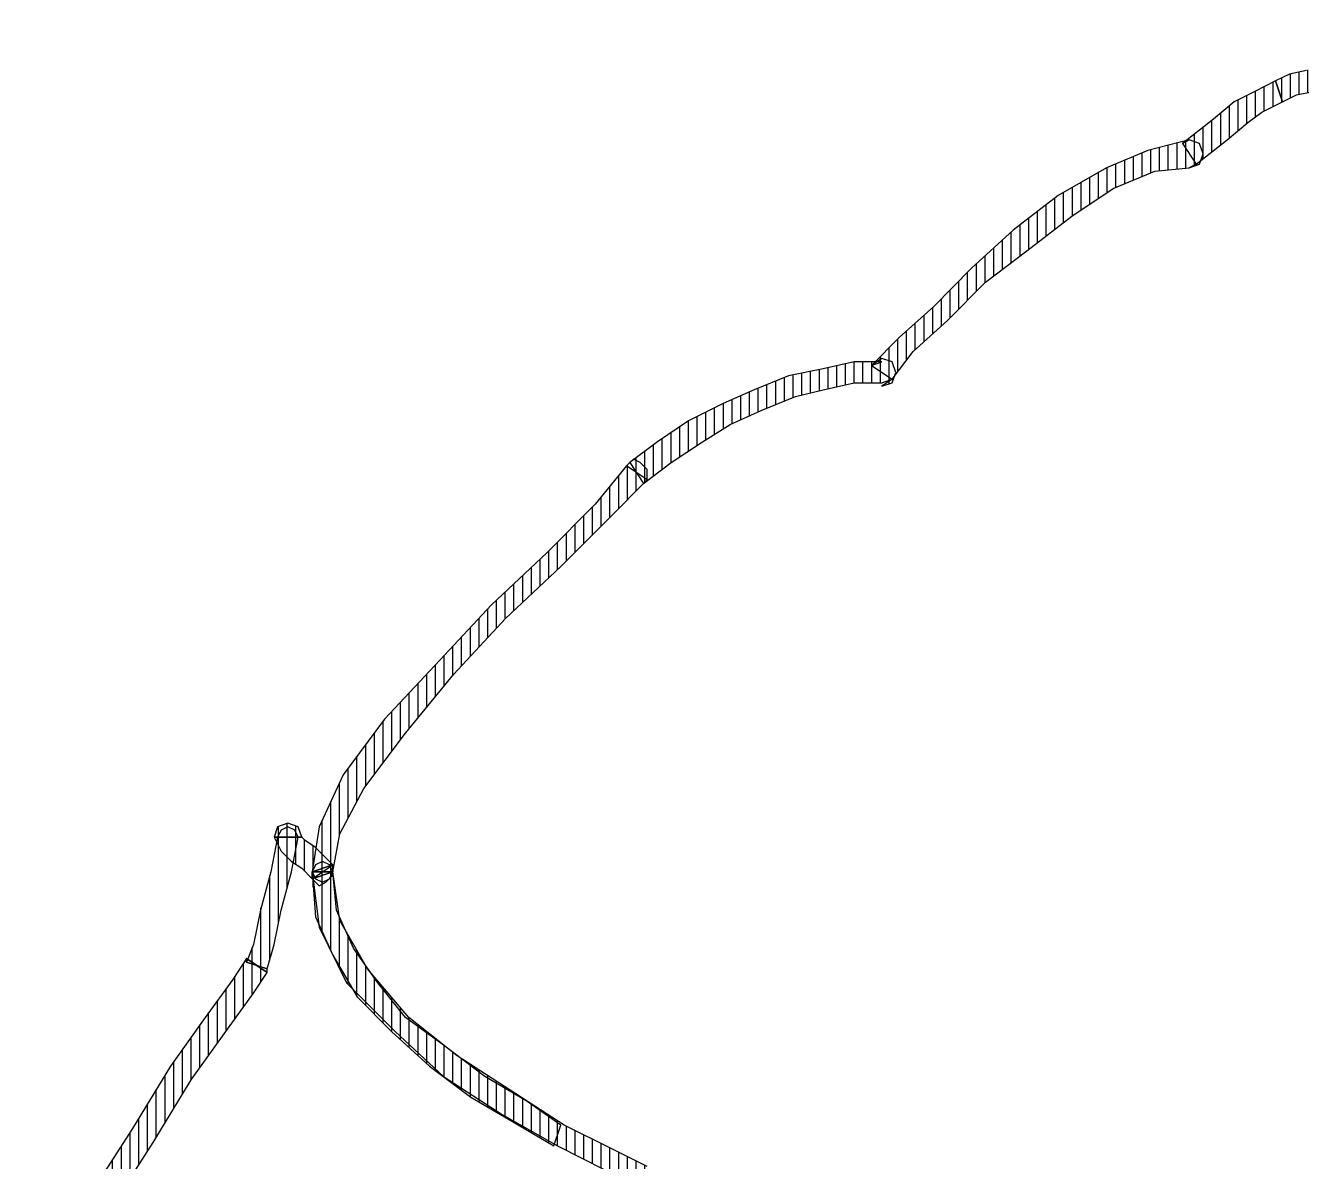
# Model space of a CAD drawing. Header units: millimetres. Extents: x 11489 to 12006, y 36725 to 37730.
# Drawn here: x 11659.73 to 11678.01, y 36957.45 to 36973.72 of the extents above; entities that cross this region are included whole.
import ezdxf

# ---------------------------------------------------------------- set-up
doc = ezdxf.new("R2010")
doc.units = ezdxf.units.MM
doc.layers.add('OC-Mutfak_Ekipman', color=252, linetype='Continuous')
pattern_1 = [(360, (-19413.11011, 29189.02214), (1e-16, 0.125), [25])]

# ---------------------------------------------------------------- blocks, each defined once
blk = doc.blocks.new('A$C0b4f8896')
at = {"ltscale": 30}
h = blk.add_hatch(dxfattribs=at)
h.set_pattern_fill('DC_LINES', color=256, scale=0.1, style=0)
h.set_pattern_definition(pattern_1)
edge = h.paths.add_edge_path(flags=0)
edge.add_line((46.147, 62.24), (46.197, 62.24))
edge.add_line((46.197, 62.24), (45.899, 62.438))
edge.add_line((45.899, 62.438), (45.353, 62.834))
edge.add_line((45.353, 62.834), (44.657, 63.328))
edge.add_line((44.657, 63.328), (43.763, 63.873))
edge.add_line((43.763, 63.873), (42.919, 64.417))
edge.add_line((42.919, 64.417), (42.024, 64.911))
edge.add_line((42.024, 64.911), (41.329, 65.209))
edge.add_line((41.329, 65.209), (40.832, 65.406))
edge.add_line((40.832, 65.406), (40.832, 65.011))
edge.add_line((40.832, 65.011), (41.23, 64.911))
edge.add_line((41.23, 64.911), (41.925, 64.614))
edge.add_line((41.925, 64.614), (42.72, 64.12))
edge.add_line((42.72, 64.12), (43.564, 63.576))
edge.add_line((43.564, 63.576), (44.458, 63.031))
edge.add_line((44.458, 63.031), (45.154, 62.537))
edge.add_line((45.154, 62.537), (45.7, 62.141))
edge.add_line((45.7, 62.141), (45.998, 61.943))
edge.add_line((45.998, 61.943), (46.048, 61.943))
h = blk.add_hatch(dxfattribs=at)
h.set_pattern_fill('DC_LINES', color=256, scale=0.1, style=0)
h.set_pattern_definition(pattern_1)
edge = h.paths.add_edge_path(flags=0)
edge.add_line((40.832, 65.011), (41.23, 64.911))
edge.add_line((41.23, 64.911), (41.925, 64.614))
edge.add_line((41.925, 64.614), (42.72, 64.12))
edge.add_line((42.72, 64.12), (43.564, 63.576))
edge.add_line((43.564, 63.576), (44.458, 63.031))
edge.add_line((44.458, 63.031), (45.154, 62.537))
edge.add_line((45.154, 62.537), (45.7, 62.141))
edge.add_line((45.7, 62.141), (45.998, 61.943))
edge.add_line((45.998, 61.943), (46.197, 62.24))
edge.add_line((46.197, 62.24), (45.899, 62.438))
edge.add_line((45.899, 62.438), (45.353, 62.834))
edge.add_line((45.353, 62.834), (44.657, 63.328))
edge.add_line((44.657, 63.328), (43.763, 63.873))
edge.add_line((43.763, 63.873), (42.919, 64.417))
edge.add_line((42.919, 64.417), (42.024, 64.911))
edge.add_line((42.024, 64.911), (41.329, 65.209))
edge.add_line((41.329, 65.209), (40.832, 65.406))
h = blk.add_hatch(dxfattribs=at)
h.set_pattern_fill('DC_LINES', color=256, scale=0.1, style=0)
h.set_pattern_definition(pattern_1)
edge = h.paths.add_edge_path(flags=0)
edge.add_line((45.998, 61.943), (46.048, 61.943))
edge.add_line((46.048, 61.943), (46.396, 61.844))
edge.add_line((46.396, 61.844), (46.892, 61.745))
edge.add_line((46.892, 61.745), (47.439, 61.597))
edge.add_line((47.439, 61.597), (47.936, 61.498))
edge.add_line((47.936, 61.498), (47.936, 61.795))
edge.add_line((47.936, 61.795), (47.439, 61.894))
edge.add_line((47.439, 61.894), (46.892, 62.042))
edge.add_line((46.892, 62.042), (46.396, 62.141))
edge.add_line((46.396, 62.141), (46.147, 62.24))
edge.add_line((46.147, 62.24), (46.197, 62.24))
h = blk.add_hatch(dxfattribs=at)
h.set_pattern_fill('DC_LINES', color=256, scale=0.1, style=0)
h.set_pattern_definition(pattern_1)
edge = h.paths.add_edge_path(flags=0)
edge.add_line((47.936, 61.448), (47.936, 61.795))
edge.add_line((47.936, 61.795), (47.439, 61.894))
edge.add_line((47.439, 61.894), (46.892, 62.042))
edge.add_line((46.892, 62.042), (46.396, 62.141))
edge.add_line((46.396, 62.141), (46.147, 62.24))
edge.add_line((46.147, 62.24), (46.048, 61.943))
edge.add_line((46.048, 61.943), (46.396, 61.844))
edge.add_line((46.396, 61.844), (46.892, 61.745))
edge.add_line((46.892, 61.745), (47.439, 61.597))
edge.add_line((47.439, 61.597), (47.936, 61.498))
edge.add_line((47.936, 61.498), (47.936, 61.844))
edge.add_line((47.936, 61.844), (47.936, 61.498))
edge.add_line((47.936, 61.498), (48.035, 61.548))
edge.add_line((48.035, 61.548), (48.085, 61.646))
edge.add_line((48.085, 61.646), (48.035, 61.745))
edge.add_line((48.035, 61.745), (47.936, 61.795))
h = blk.add_hatch(dxfattribs=at)
h.set_pattern_fill('DC_LINES', color=256, scale=0.1, style=0)
h.set_pattern_definition(pattern_1)
edge = h.paths.add_edge_path(flags=0)
edge.add_line((47.439, 61.003), (47.538, 61.003))
edge.add_line((47.538, 61.003), (47.787, 61.25))
edge.add_line((47.787, 61.25), (47.886, 61.398))
edge.add_line((47.886, 61.398), (47.936, 61.448))
edge.add_line((47.936, 61.448), (47.936, 61.844))
edge.add_line((47.936, 61.844), (47.737, 61.745))
edge.add_line((47.737, 61.745), (47.588, 61.597))
edge.add_line((47.588, 61.597), (47.489, 61.448))
edge.add_line((47.489, 61.448), (47.34, 61.3))
edge.add_line((47.34, 61.3), (47.439, 61.3))
edge.add_line((47.439, 61.3), (47.34, 61.3))
edge.add_line((47.34, 61.3), (47.24, 61.201))
edge.add_line((47.24, 61.201), (47.29, 61.102))
edge.add_line((47.29, 61.102), (47.389, 61.003))
edge.add_line((47.389, 61.003), (47.538, 61.003))
h = blk.add_hatch(dxfattribs=at)
h.set_pattern_fill('DC_LINES', color=256, scale=0.1, style=0)
h.set_pattern_definition(pattern_1)
edge = h.paths.add_edge_path(flags=0)
edge.add_line((47.936, 61.498), (47.936, 61.844))
edge.add_line((47.936, 61.844), (47.737, 61.745))
edge.add_line((47.737, 61.745), (47.588, 61.597))
edge.add_line((47.588, 61.597), (47.489, 61.448))
edge.add_line((47.489, 61.448), (47.34, 61.3))
edge.add_line((47.34, 61.3), (47.538, 61.003))
edge.add_line((47.538, 61.003), (47.787, 61.25))
edge.add_line((47.787, 61.25), (47.886, 61.398))
edge.add_line((47.886, 61.398), (47.936, 61.448))
edge.add_line((47.936, 61.448), (47.936, 61.795))
edge.add_line((47.936, 61.795), (47.936, 61.448))
edge.add_line((47.936, 61.448), (48.085, 61.498))
edge.add_line((48.085, 61.498), (48.134, 61.646))
edge.add_line((48.134, 61.646), (48.085, 61.795))
edge.add_line((48.085, 61.795), (47.936, 61.844))
h = blk.add_hatch(dxfattribs=at)
h.set_pattern_fill('DC_LINES', color=256, scale=0.1, style=0)
h.set_pattern_definition(pattern_1)
edge = h.paths.add_edge_path(flags=0)
edge.add_line((43.018, 56.402), (43.217, 56.501))
edge.add_line((43.217, 56.501), (43.465, 56.995))
edge.add_line((43.465, 56.995), (43.813, 57.688))
edge.add_line((43.813, 57.688), (44.26, 58.381))
edge.add_line((44.26, 58.381), (44.806, 59.222))
edge.add_line((44.806, 59.222), (45.353, 59.915))
edge.add_line((45.353, 59.915), (46.048, 60.508))
edge.add_line((46.048, 60.508), (46.743, 60.904))
edge.add_line((46.743, 60.904), (47.439, 61.003))
edge.add_line((47.439, 61.003), (47.439, 61.3))
edge.add_line((47.439, 61.3), (46.644, 61.201))
edge.add_line((46.644, 61.201), (45.849, 60.806))
edge.add_line((45.849, 60.806), (45.154, 60.112))
edge.add_line((45.154, 60.112), (44.508, 59.42))
edge.add_line((44.508, 59.42), (43.962, 58.579))
edge.add_line((43.962, 58.579), (43.515, 57.787))
edge.add_line((43.515, 57.787), (43.167, 57.095))
edge.add_line((43.167, 57.095), (42.919, 56.6))
edge.add_line((42.919, 56.6), (43.117, 56.698))
edge.add_line((43.117, 56.698), (42.919, 56.6))
edge.add_line((42.919, 56.6), (42.919, 56.451))
edge.add_line((42.919, 56.451), (43.018, 56.402))
edge.add_line((43.018, 56.402), (43.117, 56.402))
edge.add_line((43.117, 56.402), (43.217, 56.501))
h = blk.add_hatch(dxfattribs=at)
h.set_pattern_fill('DC_LINES', color=256, scale=0.1, style=0)
h.set_pattern_definition(pattern_1)
h.paths.add_polyline_path([(47.439, 61.3), (46.793, 61.25), (46.247, 61.003), (45.651, 60.657), (45.154, 60.162), (44.657, 59.618), (44.21, 59.024), (43.862, 58.431), (43.515, 57.837), (43.813, 57.737), (44.16, 58.232), (44.508, 58.826), (44.955, 59.42), (45.353, 59.964), (45.849, 60.359), (46.346, 60.706), (46.892, 60.953), (47.439, 61.003), (47.538, 61.053), (47.588, 61.151), (47.538, 61.25)], flags=0)
h = blk.add_hatch(dxfattribs=at)
h.set_pattern_fill('DC_LINES', color=256, scale=0.1, style=0)
h.set_pattern_definition(pattern_1)
edge = h.paths.add_edge_path(flags=0)
edge.add_line((47.34, 61.3), (47.439, 61.003))
edge.add_line((47.439, 61.003), (47.985, 60.904))
edge.add_line((47.985, 60.904), (48.631, 60.558))
edge.add_line((48.631, 60.558), (49.426, 59.964))
edge.add_line((49.426, 59.964), (50.27, 59.271))
edge.add_line((50.27, 59.271), (51.065, 58.529))
edge.add_line((51.065, 58.529), (51.81, 57.737))
edge.add_line((51.81, 57.737), (52.506, 57.045))
edge.add_line((52.506, 57.045), (53.052, 56.501))
edge.add_line((53.052, 56.501), (53.251, 56.798))
edge.add_line((53.251, 56.798), (52.704, 57.243))
edge.add_line((52.704, 57.243), (52.009, 57.936))
edge.add_line((52.009, 57.936), (51.264, 58.728))
edge.add_line((51.264, 58.728), (50.469, 59.47))
edge.add_line((50.469, 59.47), (49.625, 60.261))
edge.add_line((49.625, 60.261), (48.83, 60.854))
edge.add_line((48.83, 60.854), (48.085, 61.201))
edge.add_line((48.085, 61.201), (47.439, 61.3))
edge.add_line((47.439, 61.3), (47.538, 61.003))
edge.add_line((47.538, 61.003), (47.439, 61.3))
edge.add_line((47.439, 61.3), (47.34, 61.25))
edge.add_line((47.34, 61.25), (47.29, 61.151))
edge.add_line((47.29, 61.151), (47.34, 61.053))
edge.add_line((47.34, 61.053), (47.439, 61.003))
h = blk.add_hatch(dxfattribs=at)
h.set_pattern_fill('DC_LINES', color=256, scale=0.1, style=0)
h.set_pattern_definition(pattern_1)
edge = h.paths.add_edge_path(flags=0)
edge.add_line((53.3, 56.748), (53.251, 56.798))
edge.add_line((53.251, 56.798), (52.704, 57.243))
edge.add_line((52.704, 57.243), (52.009, 57.936))
edge.add_line((52.009, 57.936), (51.264, 58.728))
edge.add_line((51.264, 58.728), (50.469, 59.47))
edge.add_line((50.469, 59.47), (49.625, 60.261))
edge.add_line((49.625, 60.261), (48.83, 60.854))
edge.add_line((48.83, 60.854), (48.085, 61.201))
edge.add_line((48.085, 61.201), (47.439, 61.3))
edge.add_line((47.439, 61.3), (47.439, 61.003))
edge.add_line((47.439, 61.003), (47.985, 60.904))
edge.add_line((47.985, 60.904), (48.631, 60.558))
edge.add_line((48.631, 60.558), (49.426, 59.964))
edge.add_line((49.426, 59.964), (50.27, 59.271))
edge.add_line((50.27, 59.271), (51.065, 58.529))
edge.add_line((51.065, 58.529), (51.81, 57.737))
edge.add_line((51.81, 57.737), (52.506, 57.045))
edge.add_line((52.506, 57.045), (53.052, 56.501))
edge.add_line((53.052, 56.501), (53.002, 56.551))
edge.add_line((53.002, 56.551), (53.052, 56.501))
edge.add_line((53.052, 56.501), (53.201, 56.501))
edge.add_line((53.201, 56.501), (53.3, 56.6))
edge.add_line((53.3, 56.6), (53.35, 56.698))
edge.add_line((53.35, 56.698), (53.251, 56.798))
h = blk.add_hatch(dxfattribs=at)
h.set_pattern_fill('DC_LINES', color=256, scale=0.1, style=0)
h.set_pattern_definition(pattern_1)
edge = h.paths.add_edge_path(flags=0)
edge.add_line((54.691, 53.285), (54.741, 53.137))
edge.add_line((54.741, 53.137), (54.741, 53.532))
edge.add_line((54.741, 53.532), (54.642, 53.978))
edge.add_line((54.642, 53.978), (54.542, 54.473))
edge.add_line((54.542, 54.473), (54.344, 54.967))
edge.add_line((54.344, 54.967), (54.145, 55.412))
edge.add_line((54.145, 55.412), (53.897, 55.907))
edge.add_line((53.897, 55.907), (53.599, 56.353))
edge.add_line((53.599, 56.353), (53.3, 56.748))
edge.add_line((53.3, 56.748), (53.002, 56.551))
edge.add_line((53.002, 56.551), (53.3, 56.154))
edge.add_line((53.3, 56.154), (53.599, 55.709))
edge.add_line((53.599, 55.709), (53.847, 55.313))
edge.add_line((53.847, 55.313), (54.046, 54.868))
edge.add_line((54.046, 54.868), (54.244, 54.373))
edge.add_line((54.244, 54.373), (54.344, 53.978))
edge.add_line((54.344, 53.978), (54.443, 53.532))
edge.add_line((54.443, 53.532), (54.443, 53.137))
edge.add_line((54.443, 53.137), (54.493, 52.988))
edge.add_line((54.493, 52.988), (54.393, 53.137))
edge.add_line((54.393, 53.137), (54.443, 52.988))
edge.add_line((54.443, 52.988), (54.592, 52.938))
edge.add_line((54.592, 52.938), (54.741, 52.988))
edge.add_line((54.741, 52.988), (54.791, 53.137))
h = blk.add_hatch(dxfattribs=at)
h.set_pattern_fill('DC_LINES', color=256, scale=0.1, style=0)
h.set_pattern_definition(pattern_1)
edge = h.paths.add_edge_path(flags=0)
edge.add_line((54.691, 53.285), (54.741, 53.137))
edge.add_line((54.741, 53.137), (54.741, 53.532))
edge.add_line((54.741, 53.532), (54.642, 53.978))
edge.add_line((54.642, 53.978), (54.542, 54.473))
edge.add_line((54.542, 54.473), (54.344, 54.967))
edge.add_line((54.344, 54.967), (54.145, 55.412))
edge.add_line((54.145, 55.412), (53.897, 55.907))
edge.add_line((53.897, 55.907), (53.599, 56.353))
edge.add_line((53.599, 56.353), (53.3, 56.748))
edge.add_line((53.3, 56.748), (53.002, 56.551))
edge.add_line((53.002, 56.551), (53.3, 56.154))
edge.add_line((53.3, 56.154), (53.599, 55.709))
edge.add_line((53.599, 55.709), (53.847, 55.313))
edge.add_line((53.847, 55.313), (54.046, 54.868))
edge.add_line((54.046, 54.868), (54.244, 54.373))
edge.add_line((54.244, 54.373), (54.344, 53.978))
edge.add_line((54.344, 53.978), (54.443, 53.532))
edge.add_line((54.443, 53.532), (54.443, 53.137))
edge.add_line((54.443, 53.137), (54.493, 52.988))
edge.add_line((54.493, 52.988), (54.393, 53.137))
edge.add_line((54.393, 53.137), (54.443, 52.988))
edge.add_line((54.443, 52.988), (54.592, 52.938))
edge.add_line((54.592, 52.938), (54.741, 52.988))
edge.add_line((54.741, 52.988), (54.791, 53.137))
h = blk.add_hatch(dxfattribs=at)
h.set_pattern_fill('DC_LINES', color=256, scale=0.1, style=0)
h.set_pattern_definition(pattern_1)
edge = h.paths.add_edge_path(flags=0)
edge.add_line((57.87, 48.832), (57.92, 48.733))
edge.add_line((57.92, 48.733), (57.771, 49.327))
edge.add_line((57.771, 49.327), (57.523, 49.921))
edge.add_line((57.523, 49.921), (57.125, 50.613))
edge.add_line((57.125, 50.613), (56.629, 51.257))
edge.add_line((56.629, 51.257), (56.082, 51.851))
edge.add_line((56.082, 51.851), (55.536, 52.395))
edge.add_line((55.536, 52.395), (55.089, 52.889))
edge.add_line((55.089, 52.889), (54.691, 53.285))
edge.add_line((54.691, 53.285), (54.493, 52.988))
edge.add_line((54.493, 52.988), (54.89, 52.691))
edge.add_line((54.89, 52.691), (55.337, 52.196))
edge.add_line((55.337, 52.196), (55.883, 51.652))
edge.add_line((55.883, 51.652), (56.331, 51.059))
edge.add_line((56.331, 51.059), (56.827, 50.415))
edge.add_line((56.827, 50.415), (57.225, 49.821))
edge.add_line((57.225, 49.821), (57.473, 49.228))
edge.add_line((57.473, 49.228), (57.523, 48.733))
edge.add_line((57.523, 48.733), (57.572, 48.634))
edge.add_line((57.572, 48.634), (57.523, 48.733))
edge.add_line((57.523, 48.733), (57.572, 48.585))
edge.add_line((57.572, 48.585), (57.721, 48.535))
edge.add_line((57.721, 48.535), (57.87, 48.585))
edge.add_line((57.87, 48.585), (57.92, 48.733))
h = blk.add_hatch(dxfattribs=at)
h.set_pattern_fill('DC_LINES', color=256, scale=0.1, style=0)
h.set_pattern_definition(pattern_1)
edge = h.paths.add_edge_path(flags=0)
edge.add_line((57.87, 48.832), (57.92, 48.733))
edge.add_line((57.92, 48.733), (57.771, 49.327))
edge.add_line((57.771, 49.327), (57.523, 49.921))
edge.add_line((57.523, 49.921), (57.125, 50.613))
edge.add_line((57.125, 50.613), (56.629, 51.257))
edge.add_line((56.629, 51.257), (56.082, 51.851))
edge.add_line((56.082, 51.851), (55.536, 52.395))
edge.add_line((55.536, 52.395), (55.089, 52.889))
edge.add_line((55.089, 52.889), (54.691, 53.285))
edge.add_line((54.691, 53.285), (54.493, 52.988))
edge.add_line((54.493, 52.988), (54.89, 52.691))
edge.add_line((54.89, 52.691), (55.337, 52.196))
edge.add_line((55.337, 52.196), (55.883, 51.652))
edge.add_line((55.883, 51.652), (56.331, 51.059))
edge.add_line((56.331, 51.059), (56.827, 50.415))
edge.add_line((56.827, 50.415), (57.225, 49.821))
edge.add_line((57.225, 49.821), (57.473, 49.228))
edge.add_line((57.473, 49.228), (57.523, 48.733))
edge.add_line((57.523, 48.733), (57.572, 48.634))
edge.add_line((57.572, 48.634), (57.523, 48.733))
edge.add_line((57.523, 48.733), (57.572, 48.585))
edge.add_line((57.572, 48.585), (57.721, 48.535))
edge.add_line((57.721, 48.535), (57.87, 48.585))
edge.add_line((57.87, 48.585), (57.92, 48.733))
h = blk.add_hatch(dxfattribs=at)
h.set_pattern_fill('DC_LINES', color=256, scale=0.1, style=0)
h.set_pattern_definition(pattern_1)
edge = h.paths.add_edge_path(flags=0)
edge.add_line((58.765, 47.496), (58.616, 47.793))
edge.add_line((58.616, 47.793), (58.467, 48.09))
edge.add_line((58.467, 48.09), (58.218, 48.387))
edge.add_line((58.218, 48.387), (57.87, 48.832))
edge.add_line((57.87, 48.832), (57.572, 48.634))
edge.add_line((57.572, 48.634), (57.92, 48.188))
edge.add_line((57.92, 48.188), (58.169, 47.893))
edge.add_line((58.169, 47.893), (58.318, 47.694))
edge.add_line((58.318, 47.694), (58.467, 47.397))
h = blk.add_hatch(dxfattribs=at)
h.set_pattern_fill('DC_LINES', color=256, scale=0.1, style=0)
h.set_pattern_definition(pattern_1)
edge = h.paths.add_edge_path(flags=0)
edge.add_line((58.765, 47.496), (58.616, 47.793))
edge.add_line((58.616, 47.793), (58.467, 48.09))
edge.add_line((58.467, 48.09), (58.218, 48.387))
edge.add_line((58.218, 48.387), (57.87, 48.832))
edge.add_line((57.87, 48.832), (57.572, 48.634))
edge.add_line((57.572, 48.634), (57.92, 48.188))
edge.add_line((57.92, 48.188), (58.169, 47.893))
edge.add_line((58.169, 47.893), (58.318, 47.694))
edge.add_line((58.318, 47.694), (58.467, 47.397))
h = blk.add_hatch(dxfattribs=at)
h.set_pattern_fill('DC_LINES', color=256, scale=0.1, style=0)
h.set_pattern_definition(pattern_1)
edge = h.paths.add_edge_path(flags=0)
edge.add_line((59.559, 45.963), (59.51, 45.963))
edge.add_line((59.51, 45.963), (59.41, 46.111))
edge.add_line((59.41, 46.111), (59.311, 46.21))
edge.add_line((59.311, 46.21), (59.212, 46.408))
edge.add_line((59.212, 46.408), (59.112, 46.655))
edge.add_line((59.112, 46.655), (59.013, 46.854))
edge.add_line((59.013, 46.854), (58.914, 47.051))
edge.add_line((58.914, 47.051), (58.864, 47.299))
edge.add_line((58.864, 47.299), (58.765, 47.496))
edge.add_line((58.765, 47.496), (58.467, 47.397))
edge.add_line((58.467, 47.397), (58.566, 47.199))
edge.add_line((58.566, 47.199), (58.616, 46.952))
edge.add_line((58.616, 46.952), (58.715, 46.754))
edge.add_line((58.715, 46.754), (58.814, 46.557))
edge.add_line((58.814, 46.557), (58.914, 46.309))
edge.add_line((58.914, 46.309), (59.013, 46.111))
edge.add_line((59.013, 46.111), (59.112, 45.913))
edge.add_line((59.112, 45.913), (59.311, 45.765))
edge.add_line((59.311, 45.765), (59.261, 45.765))
h = blk.add_hatch(dxfattribs=at)
h.set_pattern_fill('DC_LINES', color=256, scale=0.1, style=0)
h.set_pattern_definition(pattern_1)
edge = h.paths.add_edge_path(flags=0)
edge.add_line((59.559, 45.963), (59.51, 45.963))
edge.add_line((59.51, 45.963), (59.41, 46.111))
edge.add_line((59.41, 46.111), (59.311, 46.21))
edge.add_line((59.311, 46.21), (59.212, 46.408))
edge.add_line((59.212, 46.408), (59.112, 46.655))
edge.add_line((59.112, 46.655), (59.013, 46.854))
edge.add_line((59.013, 46.854), (58.914, 47.051))
edge.add_line((58.914, 47.051), (58.864, 47.299))
edge.add_line((58.864, 47.299), (58.765, 47.496))
edge.add_line((58.765, 47.496), (58.467, 47.397))
edge.add_line((58.467, 47.397), (58.566, 47.199))
edge.add_line((58.566, 47.199), (58.616, 46.952))
edge.add_line((58.616, 46.952), (58.715, 46.754))
edge.add_line((58.715, 46.754), (58.814, 46.557))
edge.add_line((58.814, 46.557), (58.914, 46.309))
edge.add_line((58.914, 46.309), (59.013, 46.111))
edge.add_line((59.013, 46.111), (59.112, 45.913))
edge.add_line((59.112, 45.913), (59.311, 45.765))
edge.add_line((59.311, 45.765), (59.261, 45.765))
for p, q in [((43.763, 63.873), (42.919, 64.417)), ((43.763, 63.873), (42.919, 64.417)), ((42.72, 64.12), (43.564, 63.576)), ((42.72, 64.12), (43.564, 63.576)), ((44.657, 63.328), (43.763, 63.873)), ((44.657, 63.328), (43.763, 63.873)), ((43.564, 63.576), (44.458, 63.031)), ((43.564, 63.576), (44.458, 63.031)), ((45.353, 62.834), (44.657, 63.328)), ((45.353, 62.834), (44.657, 63.328)), ((44.458, 63.031), (45.154, 62.537)), ((44.458, 63.031), (45.154, 62.537)), ((45.899, 62.438), (45.353, 62.834)), ((45.899, 62.438), (45.353, 62.834)), ((45.154, 62.537), (45.7, 62.141)), ((45.154, 62.537), (45.7, 62.141)), ((46.197, 62.24), (45.899, 62.438)), ((46.197, 62.24), (45.899, 62.438)), ((46.197, 62.24), (45.998, 61.943)), ((45.998, 61.943), (46.197, 62.24)), ((46.048, 61.943), (46.147, 62.24)), ((46.147, 62.24), (46.048, 61.943)), ((46.396, 62.141), (46.147, 62.24)), ((46.147, 62.24), (46.197, 62.24)), ((46.147, 62.24), (46.197, 62.24)), ((46.147, 62.24), (46.147, 62.24)), ((46.396, 62.141), (46.147, 62.24)), ((45.7, 62.141), (45.998, 61.943)), ((45.7, 62.141), (45.998, 61.943)), ((46.892, 62.042), (46.396, 62.141)), ((46.892, 62.042), (46.396, 62.141)), ((47.439, 61.894), (46.892, 62.042)), ((47.439, 61.894), (46.892, 62.042)), ((45.998, 61.943), (46.048, 61.943)), ((45.998, 61.943), (45.998, 61.943)), ((45.998, 61.943), (46.048, 61.943)), ((46.048, 61.943), (46.396, 61.844)), ((46.048, 61.943), (46.396, 61.844)), ((46.396, 61.844), (46.892, 61.745)), ((46.396, 61.844), (46.892, 61.745)), ((47.936, 61.795), (47.439, 61.894)), ((47.936, 61.795), (47.439, 61.894)), ((47.936, 61.844), (47.737, 61.745)), ((47.936, 61.844), (47.737, 61.745)), ((47.936, 61.498), (47.936, 61.844)), ((47.936, 61.844), (47.936, 61.498)), ((47.936, 61.498), (47.936, 61.844)), ((48.085, 61.795), (47.936, 61.844)), ((47.936, 61.844), (47.936, 61.498)), ((47.936, 61.448), (47.936, 61.844)), ((47.936, 61.498), (47.936, 61.795)), ((47.936, 61.448), (47.936, 61.795)), ((48.035, 61.745), (47.936, 61.795)), ((47.936, 61.795), (47.936, 61.448)), ((47.936, 61.448), (47.936, 61.795)), ((47.936, 61.795), (47.936, 61.448)), ((48.134, 61.646), (48.085, 61.795)), ((46.892, 61.745), (47.439, 61.597)), ((46.892, 61.745), (47.439, 61.597)), ((47.737, 61.745), (47.588, 61.597)), ((47.737, 61.745), (47.588, 61.597)), ((48.085, 61.646), (48.035, 61.745)), ((48.035, 61.548), (48.085, 61.646)), ((48.085, 61.498), (48.134, 61.646)), ((47.489, 61.448), (47.34, 61.3)), ((47.489, 61.448), (47.34, 61.3)), ((47.439, 61.597), (47.936, 61.498)), ((47.439, 61.597), (47.936, 61.498)), ((47.588, 61.597), (47.489, 61.448)), ((47.588, 61.597), (47.489, 61.448)), ((47.886, 61.398), (47.936, 61.448)), ((47.886, 61.398), (47.936, 61.448)), ((47.936, 61.498), (48.035, 61.548)), ((47.936, 61.448), (48.085, 61.498)), ((47.936, 61.498), (47.936, 61.498)), ((47.936, 61.448), (47.936, 61.448)), ((47.936, 61.448), (47.936, 61.448)), ((47.936, 61.448), (47.936, 61.448)), ((46.793, 61.25), (46.247, 61.003)), ((47.439, 61.3), (46.644, 61.201)), ((47.439, 61.3), (46.793, 61.25)), ((47.34, 61.3), (47.24, 61.201)), ((47.34, 61.25), (47.29, 61.151)), ((47.34, 61.3), (47.439, 61.003)), ((47.439, 61.3), (47.34, 61.25)), ((47.439, 61.003), (47.34, 61.3)), ((47.34, 61.3), (47.34, 61.3)), ((47.34, 61.3), (47.538, 61.003)), ((47.34, 61.3), (47.439, 61.3)), ((47.439, 61.3), (47.34, 61.3)), ((48.085, 61.201), (47.439, 61.3)), ((47.439, 61.3), (47.538, 61.003)), ((47.538, 61.003), (47.439, 61.3)), ((47.439, 61.3), (47.439, 61.3)), ((47.538, 61.25), (47.439, 61.3)), ((47.439, 61.3), (47.439, 61.3)), ((47.439, 61.3), (47.439, 61.3)), ((48.085, 61.201), (47.439, 61.3)), ((47.439, 61.3), (47.439, 61.003)), ((47.439, 61.003), (47.439, 61.3)), ((47.588, 61.151), (47.538, 61.25)), ((47.538, 61.003), (47.787, 61.25)), ((47.538, 61.003), (47.787, 61.25)), ((47.787, 61.25), (47.886, 61.398)), ((47.787, 61.25), (47.886, 61.398)), ((46.644, 61.201), (45.849, 60.806)), ((47.24, 61.201), (47.29, 61.102)), ((47.29, 61.151), (47.34, 61.053)), ((47.29, 61.102), (47.389, 61.003)), ((47.538, 61.053), (47.588, 61.151)), ((48.83, 60.854), (48.085, 61.201)), ((48.83, 60.854), (48.085, 61.201)), ((46.247, 61.003), (45.651, 60.657)), ((46.048, 60.508), (46.743, 60.904)), ((46.346, 60.706), (46.892, 60.953)), ((46.743, 60.904), (47.439, 61.003)), ((46.892, 60.953), (47.439, 61.003)), ((47.34, 61.053), (47.439, 61.003)), ((47.389, 61.003), (47.538, 61.003)), ((47.439, 61.003), (47.538, 61.053)), ((47.439, 61.003), (47.985, 60.904)), ((47.439, 61.003), (47.439, 61.003)), ((47.439, 61.003), (47.439, 61.003)), ((47.439, 61.003), (47.985, 60.904)), ((47.439, 61.003), (47.538, 61.003)), ((47.538, 61.003), (47.439, 61.003)), ((47.439, 61.003), (47.439, 61.003)), ((47.985, 60.904), (48.631, 60.558)), ((47.985, 60.904), (48.631, 60.558)), ((45.849, 60.806), (45.154, 60.112)), ((45.849, 60.359), (46.346, 60.706)), ((49.625, 60.261), (48.83, 60.854)), ((49.625, 60.261), (48.83, 60.854)), ((45.651, 60.657), (45.154, 60.162)), ((48.631, 60.558), (49.426, 59.964)), ((48.631, 60.558), (49.426, 59.964)), ((45.353, 59.915), (46.048, 60.508)), ((45.353, 59.964), (45.849, 60.359)), ((45.154, 60.162), (44.657, 59.618)), ((50.469, 59.47), (49.625, 60.261)), ((50.469, 59.47), (49.625, 60.261)), ((45.154, 60.112), (44.508, 59.42)), ((44.955, 59.42), (45.353, 59.964)), ((49.426, 59.964), (50.27, 59.271)), ((49.426, 59.964), (50.27, 59.271)), ((44.806, 59.222), (45.353, 59.915)), ((44.657, 59.618), (44.21, 59.024)), ((44.508, 59.42), (43.962, 58.579)), ((44.508, 58.826), (44.955, 59.42)), ((51.264, 58.728), (50.469, 59.47)), ((51.264, 58.728), (50.469, 59.47)), ((50.27, 59.271), (51.065, 58.529)), ((50.27, 59.271), (51.065, 58.529)), ((44.26, 58.381), (44.806, 59.222)), ((44.21, 59.024), (43.862, 58.431)), ((44.16, 58.232), (44.508, 58.826)), ((52.009, 57.936), (51.264, 58.728)), ((52.009, 57.936), (51.264, 58.728)), ((43.962, 58.579), (43.515, 57.787)), ((51.065, 58.529), (51.81, 57.737)), ((51.065, 58.529), (51.81, 57.737)), ((43.862, 58.431), (43.515, 57.837)), ((43.813, 57.688), (44.26, 58.381)), ((43.813, 57.737), (44.16, 58.232)), ((43.515, 57.787), (43.167, 57.095)), ((43.515, 57.837), (43.813, 57.737)), ((52.704, 57.243), (52.009, 57.936)), ((52.704, 57.243), (52.009, 57.936)), ((43.465, 56.995), (43.813, 57.688)), ((51.81, 57.737), (52.506, 57.045)), ((51.81, 57.737), (52.506, 57.045)), ((53.251, 56.798), (52.704, 57.243)), ((53.251, 56.798), (52.704, 57.243)), ((52.506, 57.045), (53.052, 56.501)), ((52.506, 57.045), (53.052, 56.501)), ((43.217, 56.501), (43.465, 56.995)), ((53.3, 56.748), (53.002, 56.551)), ((53.3, 56.748), (53.002, 56.551)), ((53.052, 56.501), (53.251, 56.798)), ((53.3, 56.748), (53.251, 56.798)), ((53.35, 56.698), (53.251, 56.798)), ((53.251, 56.798), (53.3, 56.748)), ((53.3, 56.748), (53.3, 56.748)), ((53.599, 56.353), (53.3, 56.748)), ((53.599, 56.353), (53.3, 56.748)), ((53.3, 56.6), (53.35, 56.698)), ((53.052, 56.501), (53.002, 56.551)), ((53.002, 56.551), (53.052, 56.501)), ((53.002, 56.551), (53.3, 56.154)), ((53.002, 56.551), (53.3, 56.154)), ((53.052, 56.501), (53.201, 56.501)), ((53.201, 56.501), (53.3, 56.6)), ((53.897, 55.907), (53.599, 56.353)), ((53.897, 55.907), (53.599, 56.353)), ((53.3, 56.154), (53.599, 55.709)), ((53.3, 56.154), (53.599, 55.709)), ((54.145, 55.412), (53.897, 55.907)), ((54.145, 55.412), (53.897, 55.907)), ((53.599, 55.709), (53.847, 55.313)), ((53.599, 55.709), (53.847, 55.313)), ((54.344, 54.967), (54.145, 55.412)), ((54.344, 54.967), (54.145, 55.412)), ((53.847, 55.313), (54.046, 54.868)), ((53.847, 55.313), (54.046, 54.868)), ((54.046, 54.868), (54.244, 54.373)), ((54.046, 54.868), (54.244, 54.373)), ((54.542, 54.473), (54.344, 54.967)), ((54.542, 54.473), (54.344, 54.967)), ((54.244, 54.373), (54.344, 53.978)), ((54.244, 54.373), (54.344, 53.978)), ((54.642, 53.978), (54.542, 54.473)), ((54.642, 53.978), (54.542, 54.473)), ((54.344, 53.978), (54.443, 53.532)), ((54.344, 53.978), (54.443, 53.532)), ((54.741, 53.532), (54.642, 53.978)), ((54.741, 53.532), (54.642, 53.978)), ((54.443, 53.532), (54.443, 53.137)), ((54.443, 53.532), (54.443, 53.137)), ((54.741, 53.137), (54.741, 53.532)), ((54.741, 53.137), (54.741, 53.532)), ((54.691, 53.285), (54.493, 52.988)), ((54.691, 53.285), (54.493, 52.988)), ((54.691, 53.285), (54.741, 53.137)), ((54.791, 53.137), (54.691, 53.285)), ((54.691, 53.285), (54.691, 53.285)), ((54.691, 53.285), (54.741, 53.137)), ((54.791, 53.137), (54.691, 53.285)), ((54.691, 53.285), (54.691, 53.285)), ((55.089, 52.889), (54.691, 53.285)), ((55.089, 52.889), (54.691, 53.285)), ((54.493, 52.988), (54.393, 53.137)), ((54.393, 53.137), (54.443, 52.988)), ((54.493, 52.988), (54.393, 53.137)), ((54.393, 53.137), (54.443, 52.988)), ((54.443, 53.137), (54.493, 52.988)), ((54.443, 53.137), (54.493, 52.988)), ((54.741, 52.988), (54.791, 53.137)), ((54.741, 52.988), (54.791, 53.137)), ((54.443, 52.988), (54.592, 52.938)), ((54.443, 52.988), (54.592, 52.938)), ((54.493, 52.988), (54.89, 52.691)), ((54.493, 52.988), (54.89, 52.691)), ((54.592, 52.938), (54.741, 52.988)), ((54.592, 52.938), (54.741, 52.988)), ((55.536, 52.395), (55.089, 52.889)), ((55.536, 52.395), (55.089, 52.889)), ((54.89, 52.691), (55.337, 52.196)), ((54.89, 52.691), (55.337, 52.196)), ((56.082, 51.851), (55.536, 52.395)), ((56.082, 51.851), (55.536, 52.395)), ((55.337, 52.196), (55.883, 51.652)), ((55.337, 52.196), (55.883, 51.652)), ((56.629, 51.257), (56.082, 51.851)), ((56.629, 51.257), (56.082, 51.851)), ((55.883, 51.652), (56.331, 51.059)), ((55.883, 51.652), (56.331, 51.059)), ((57.125, 50.613), (56.629, 51.257)), ((57.125, 50.613), (56.629, 51.257)), ((56.331, 51.059), (56.827, 50.415)), ((56.331, 51.059), (56.827, 50.415)), ((57.523, 49.921), (57.125, 50.613)), ((57.523, 49.921), (57.125, 50.613)), ((56.827, 50.415), (57.225, 49.821)), ((56.827, 50.415), (57.225, 49.821)), ((57.771, 49.327), (57.523, 49.921)), ((57.771, 49.327), (57.523, 49.921)), ((57.225, 49.821), (57.473, 49.228)), ((57.225, 49.821), (57.473, 49.228)), ((57.473, 49.228), (57.523, 48.733)), ((57.473, 49.228), (57.523, 48.733)), ((57.92, 48.733), (57.771, 49.327)), ((57.92, 48.733), (57.771, 49.327)), ((57.87, 48.832), (57.572, 48.634)), ((57.87, 48.832), (57.572, 48.634)), ((57.87, 48.832), (57.92, 48.733)), ((57.92, 48.733), (57.87, 48.832)), ((57.87, 48.832), (57.87, 48.832)), ((57.87, 48.832), (57.92, 48.733)), ((57.92, 48.733), (57.87, 48.832)), ((57.87, 48.832), (57.87, 48.832)), ((58.218, 48.387), (57.87, 48.832)), ((58.218, 48.387), (57.87, 48.832)), ((57.523, 48.733), (57.572, 48.634)), ((57.572, 48.634), (57.523, 48.733)), ((57.523, 48.733), (57.572, 48.585)), ((57.523, 48.733), (57.572, 48.634)), ((57.572, 48.634), (57.523, 48.733)), ((57.523, 48.733), (57.572, 48.585)), ((57.572, 48.634), (57.92, 48.188)), ((57.572, 48.634), (57.92, 48.188)), ((57.87, 48.585), (57.92, 48.733)), ((57.87, 48.585), (57.92, 48.733)), ((57.572, 48.585), (57.721, 48.535)), ((57.572, 48.585), (57.721, 48.535)), ((57.721, 48.535), (57.87, 48.585)), ((57.721, 48.535), (57.87, 48.585)), ((58.467, 48.09), (58.218, 48.387)), ((58.467, 48.09), (58.218, 48.387)), ((57.92, 48.188), (58.169, 47.893)), ((57.92, 48.188), (58.169, 47.893)), ((58.616, 47.793), (58.467, 48.09)), ((58.616, 47.793), (58.467, 48.09)), ((58.169, 47.893), (58.318, 47.694)), ((58.169, 47.893), (58.318, 47.694)), ((58.765, 47.496), (58.616, 47.793)), ((58.765, 47.496), (58.616, 47.793)), ((58.318, 47.694), (58.467, 47.397)), ((58.318, 47.694), (58.467, 47.397)), ((58.765, 47.496), (58.467, 47.397)), ((58.765, 47.496), (58.467, 47.397)), ((58.467, 47.397), (58.765, 47.496)), ((58.467, 47.397), (58.765, 47.496)), ((58.467, 47.397), (58.566, 47.199)), ((58.467, 47.397), (58.566, 47.199)), ((58.467, 47.397), (58.467, 47.397)), ((58.467, 47.397), (58.467, 47.397)), ((58.864, 47.299), (58.765, 47.496)), ((58.864, 47.299), (58.765, 47.496)), ((58.765, 47.496), (58.765, 47.496)), ((58.765, 47.496), (58.765, 47.496)), ((58.765, 47.496), (58.765, 47.496)), ((58.765, 47.496), (58.765, 47.496)), ((58.566, 47.199), (58.616, 46.952)), ((58.566, 47.199), (58.616, 46.952)), ((58.914, 47.051), (58.864, 47.299)), ((58.914, 47.051), (58.864, 47.299))]:
    blk.add_line(p, q, dxfattribs=at)

msp = doc.modelspace()

# ---------------------------------------------------------------- block references
at = {"layer": 'OC-Mutfak_Ekipman', "linetype": 'Continuous', "rotation": 89.99999999999999}
msp.add_blockref('A$C0b4f8896', (11725.136, 36914.163), dxfattribs=at)

doc.saveas('drawing.dxf')
